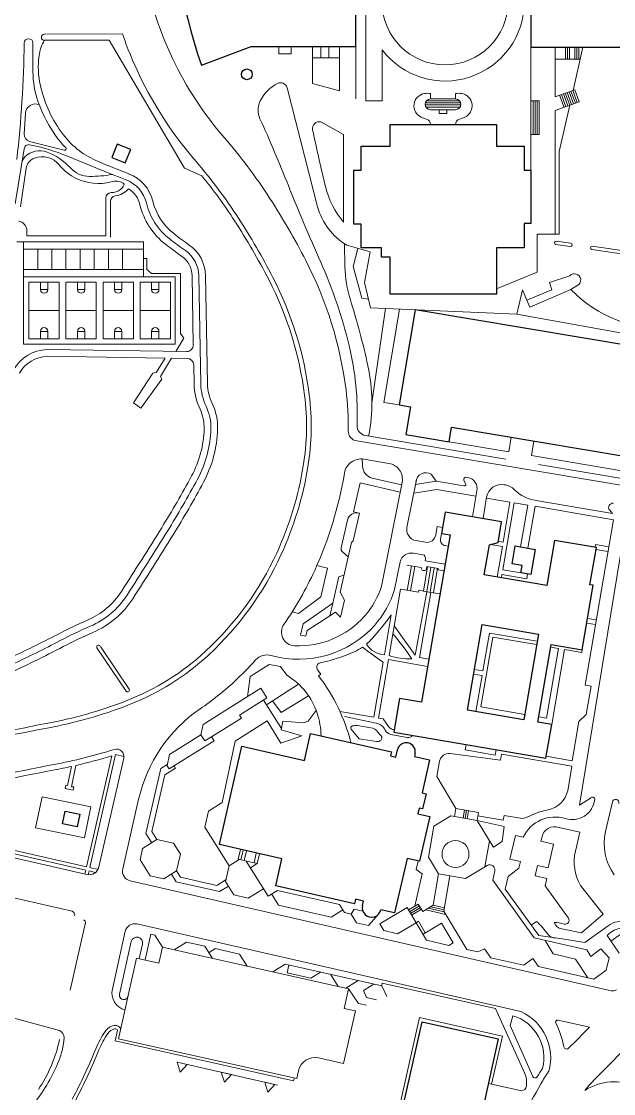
# Model space of a CAD drawing. Header units: feet. Extents: x 2817291 to 2825191, y 230718 to 237492.
# Drawn here: x 2820498 to 2821381, y 232262 to 233862 of the extents above; entities that cross this region are included whole.
import ezdxf

# ---------------------------------------------------------------- set-up
doc = ezdxf.new("R2010")
doc.units = ezdxf.units.FT
doc.layers.add('63', color=7, linetype='Continuous', lineweight=13)

msp = doc.modelspace()

# ---------------------------------------------------------------- linework, layer by layer
at = {"layer": '63', "lineweight": 25}
for p, q in [((2820996.773, 233824.554), (2820996.773, 234331.082)), ((2821258.077, 234331.082), (2821258.077, 233823.549)), ((2820766.624, 233796.413), (2820840.995, 233824.554)), ((2820840.995, 233824.554), (2820996.773, 233824.554)), ((2821258.077, 233823.549), (2821432.95, 233823.549)), ((2821048.029, 233707.972), (2821206.821, 233707.972)), ((2821048.029, 233675.812), (2821048.029, 233707.972)), ((2821206.821, 233707.972), (2821206.821, 233675.812)), ((2820640.997, 233678.826), (2820632.957, 233658.726)), ((2820661.097, 233670.786), (2820640.997, 233678.826)), ((2820653.057, 233650.686), (2820661.097, 233670.786)), ((2821004.813, 233675.812), (2821048.029, 233675.812)), ((2821004.813, 233639.631), (2821004.813, 233675.812)), ((2821206.821, 233675.812), (2821248.027, 233675.812)), ((2821248.027, 233675.812), (2821248.027, 233639.631)), ((2820632.957, 233658.726), (2820653.057, 233650.686)), ((2820993.758, 233639.631), (2821004.813, 233639.631)), ((2820993.758, 233559.23), (2820993.758, 233639.631)), ((2821248.027, 233639.631), (2821258.077, 233639.631)), ((2821258.077, 233639.631), (2821258.077, 233560.234)), ((2821004.813, 233559.23), (2820993.758, 233559.23)), ((2821004.813, 233524.054), (2821004.813, 233559.23)), ((2821248.027, 233560.234), (2821248.027, 233524.054)), ((2821258.077, 233560.234), (2821248.027, 233560.234)), ((2821034.964, 233524.054), (2821004.813, 233524.054)), ((2821034.964, 233509.984), (2821034.964, 233524.054)), ((2821206.821, 233524.054), (2821206.821, 233454.708)), ((2821248.027, 233524.054), (2821206.821, 233524.054)), ((2821048.029, 233509.984), (2821034.964, 233509.984)), ((2821048.029, 233454.708), (2821048.029, 233509.984)), ((2821206.821, 233454.708), (2821048.029, 233454.708)), ((2821085.333, 233431.52), (2821061.548, 233289.533)), ((2821427.299, 233374.235), (2821085.333, 233431.52)), ((2821061.548, 233289.533), (2821078.398, 233286.711)), ((2821078.398, 233286.711), (2821071.465, 233245.324)), ((2821135.894, 233234.531), (2821139.547, 233256.338)), ((2821139.547, 233256.338), (2821400.234, 233212.668)), ((2821071.465, 233245.324), (2821135.894, 233234.531)), ((2821130.066, 233129.703), (2821124.645, 233098.003)), ((2821214.27, 233115.304), (2821130.066, 233129.703)), ((2821209.018, 233084.594), (2821214.27, 233115.304)), ((2821137.523, 233095.801), (2821094.832, 232846.16)), ((2821124.645, 233098.003), (2821137.523, 233095.801)), ((2821188.491, 233036.104), (2821196.114, 233080.683)), ((2821196.114, 233080.683), (2821209.018, 233084.594)), ((2821230.031, 233052.451), (2821234.605, 233079.199)), ((2821234.605, 233079.199), (2821264.324, 233074.117)), ((2821264.324, 233074.117), (2821257.887, 233036.472)), ((2821293.13, 233087.543), (2821281.61, 233020.18)), ((2821355.54, 233076.871), (2821293.13, 233087.543)), ((2821346.053, 233021.395), (2821355.54, 233076.871)), ((2821244.891, 233049.91), (2821230.031, 233052.451)), ((2821243.027, 233039.013), (2821244.891, 233049.91)), ((2821281.61, 233020.18), (2821188.491, 233036.104)), ((2821257.887, 233036.472), (2821243.027, 233039.013)), ((2821334.574, 232924.456), (2821351.007, 233020.548)), ((2821351.007, 233020.548), (2821346.053, 233021.395)), ((2821163.186, 232834.471), (2821185.04, 232962.263)), ((2821185.04, 232962.263), (2821269.244, 232947.864)), ((2821269.244, 232947.864), (2821247.39, 232820.072)), ((2821268.193, 232816.514), (2821288.014, 232932.418)), ((2821288.014, 232932.418), (2821334.574, 232924.456)), ((2821062.141, 232851.751), (2821053.501, 232801.228)), ((2821094.832, 232846.16), (2821062.141, 232851.751)), ((2821247.39, 232820.072), (2821163.186, 232834.471)), ((2821053.501, 232801.228), (2821280.357, 232762.434)), ((2821288.997, 232812.957), (2821268.193, 232816.514)), ((2821280.357, 232762.434), (2821288.997, 232812.957)), ((2820920.148, 232759.337), (2820929.319, 232799.509)), ((2820929.319, 232799.509), (2821049.836, 232771.998)), ((2820793.516, 232633.614), (2820827.066, 232780.586)), ((2820827.066, 232780.586), (2820920.148, 232759.337)), ((2821049.836, 232771.998), (2821048.494, 232766.119)), ((2821056.332, 232764.329), (2821058.792, 232775.107)), ((2821085.247, 232769.068), (2821084.353, 232765.149)), ((2821048.494, 232766.119), (2821056.332, 232764.329)), ((2821084.353, 232765.149), (2821106.888, 232760.005)), ((2821106.888, 232760.005), (2821095.705, 232711.014)), ((2821095.705, 232711.014), (2821101.584, 232709.672)), ((2821101.584, 232709.672), (2821096.439, 232687.136)), ((2820559.543, 232664.773), (2820563.438, 232683.467)), ((2820563.438, 232683.467), (2820585.083, 232678.958)), ((2820585.083, 232678.958), (2820581.189, 232660.264)), ((2821091.54, 232688.255), (2821089.527, 232679.437)), ((2821089.527, 232679.437), (2821107.164, 232675.41)), ((2821096.439, 232687.136), (2821091.54, 232688.255)), ((2821107.164, 232675.41), (2821091.954, 232608.783)), ((2820581.189, 232660.264), (2820559.543, 232664.773)), ((2820886.598, 232612.365), (2820793.516, 232633.614)), ((2820877.427, 232572.193), (2820886.598, 232612.365)), ((2821073.338, 232613.033), (2821054.773, 232531.709)), ((2821091.954, 232608.783), (2821073.338, 232613.033)), ((2820995.005, 232545.353), (2820877.427, 232572.193)), ((2820996.57, 232552.211), (2820995.005, 232545.353)), ((2821008.328, 232549.527), (2820996.57, 232552.211)), ((2821006.762, 232542.668), (2821008.328, 232549.527)), ((2821054.773, 232531.709), (2821034.197, 232536.406)), ((2821061.663, 232217.487), (2821095.579, 232369.527)), ((2821095.579, 232369.527), (2821209.365, 232344.145)), ((2821209.365, 232344.145), (2821175.449, 232192.105))]:
    msp.add_line(p, q, dxfattribs=at)
at = {"layer": '63'}
for p, q in [((2821011.848, 233743.148), (2821011.848, 234246.661)), ((2820648.941, 233843.181), (2820532.412, 233842.675)), ((2820515.37, 233786.363), (2820515.37, 233829.579)), ((2820628.937, 233833.599), (2820532.451, 233833.599)), ((2820741.499, 233642.646), (2820628.937, 233833.599)), ((2820882.201, 233824.554), (2820882.201, 233813.499)), ((2820900.291, 233813.499), (2820900.291, 233824.554)), ((2820932.452, 233824.554), (2820932.452, 233769.278)), ((2820944.512, 233807.469), (2820944.512, 233824.554)), ((2820956.572, 233807.469), (2820956.572, 233824.554)), ((2820972.653, 233758.223), (2820972.653, 233824.554)), ((2820996.773, 233824.554), (2820996.773, 233746.163)), ((2820882.201, 233813.499), (2820900.291, 233813.499)), ((2821035.969, 233743.148), (2821035.969, 233819.366)), ((2821258.077, 233823.549), (2821258.077, 233639.631)), ((2821294.258, 233823.549), (2821294.258, 233749.148)), ((2821309.333, 233805.459), (2821309.333, 233823.549)), ((2821312.348, 233805.459), (2821312.348, 233823.549)), ((2821315.363, 233805.459), (2821315.363, 233823.549)), ((2821320.866, 233758.904), (2821335.464, 233823.549)), ((2821323.403, 233805.459), (2821323.403, 233823.549)), ((2821326.418, 233805.459), (2821326.418, 233823.549)), ((2821329.433, 233805.459), (2821329.433, 233823.549)), ((2820932.452, 233807.469), (2820972.653, 233807.469)), ((2821294.258, 233805.459), (2821331.379, 233805.459)), ((2820939.887, 233585.049), (2820894.268, 233762.868)), ((2820932.452, 233769.278), (2820972.653, 233758.223)), ((2821108.33, 233754.203), (2821108.33, 233746.163)), ((2821108.33, 233746.163), (2821145.515, 233746.163)), ((2821145.515, 233754.203), (2821145.515, 233746.163)), ((2821323.418, 233759.84), (2821294.258, 233749.148)), ((2821307.36, 233733.568), (2821300.772, 233751.536)), ((2821310.191, 233734.606), (2821303.602, 233752.574)), ((2821313.021, 233735.644), (2821306.433, 233753.612)), ((2821315.852, 233736.682), (2821309.264, 233754.65)), ((2821318.683, 233737.72), (2821312.095, 233755.688)), ((2821321.514, 233738.758), (2821314.925, 233756.726)), ((2821324.344, 233739.796), (2821317.756, 233757.764)), ((2821327.175, 233740.834), (2821320.587, 233758.802)), ((2821330.006, 233741.872), (2821323.418, 233759.84)), ((2821011.848, 233743.148), (2821035.969, 233743.148)), ((2821100.353, 233737.117), (2821153.492, 233737.117)), ((2821100.545, 233740.133), (2821153.3, 233740.133)), ((2821101.367, 233734.102), (2821152.478, 233734.102)), ((2821102.053, 233743.148), (2821151.792, 233743.148)), ((2821108.33, 233730.082), (2821145.515, 233730.082)), ((2821121.395, 233730.082), (2821121.395, 233724.555)), ((2821132.45, 233724.555), (2821132.45, 233730.082)), ((2821270.138, 233743.148), (2821258.077, 233743.148)), ((2821261.092, 233692.897), (2821261.092, 233743.148)), ((2821264.107, 233692.897), (2821264.107, 233743.148)), ((2821267.122, 233692.897), (2821267.122, 233743.148)), ((2821270.138, 233692.897), (2821270.138, 233743.148)), ((2821294.258, 233728.764), (2821330.006, 233741.872)), ((2821294.258, 233728.764), (2821294.258, 233544.154)), ((2821300.288, 233667.771), (2821315.849, 233736.683)), ((2820504.315, 233725.057), (2820502.305, 233693.902)), ((2821121.395, 233724.555), (2821132.45, 233724.555)), ((2820944.512, 233711.992), (2820978.683, 233692.897)), ((2820510.345, 233682.847), (2820561.804, 233669.467)), ((2820978.683, 233692.897), (2820978.683, 233562.245)), ((2821258.077, 233692.897), (2821270.138, 233692.897)), ((2820502.305, 233671.791), (2820488.944, 233589.719)), ((2821300.288, 233544.154), (2821300.288, 233667.771)), ((2820499.358, 233653.69), (2820503.31, 233659.731)), ((2820609.019, 233643.407), (2820566.626, 233660.736)), ((2820497.01, 233585.399), (2820505.32, 233642.646)), ((2820767.113, 233631.585), (2820741.499, 233642.646)), ((2820623.912, 233598.425), (2820623.912, 233588.375)), ((2820623.912, 233588.375), (2820623.912, 233542.144)), ((2820630.947, 233540.134), (2820630.947, 233593.4)), ((2820506.325, 233542.144), (2820506.325, 233549.449)), ((2820623.912, 233542.144), (2820506.325, 233542.144)), ((2821267.122, 233544.154), (2821294.258, 233544.154)), ((2821267.122, 233487.873), (2821267.122, 233544.154)), ((2821294.258, 233544.154), (2821300.288, 233544.154)), ((2820491.25, 233533.099), (2820680.193, 233533.099)), ((2820501.3, 233480.838), (2820501.3, 233533.099)), ((2820680.193, 233522.044), (2820501.3, 233522.044)), ((2820522.405, 233491.893), (2820522.405, 233522.044)), ((2820543.51, 233491.893), (2820543.51, 233522.044)), ((2820564.616, 233491.893), (2820564.616, 233522.044)), ((2820585.721, 233491.893), (2820585.721, 233522.044)), ((2820606.826, 233491.893), (2820606.826, 233522.044)), ((2820627.932, 233491.893), (2820627.932, 233522.044)), ((2820649.037, 233491.893), (2820649.037, 233522.044)), ((2820680.193, 233533.099), (2820680.193, 233507.974)), ((2820979.954, 233529.979), (2820980.693, 233495.913)), ((2821018.313, 233517.903), (2820983.294, 233527.846)), ((2820992.753, 233495.913), (2820999.818, 233523.154)), ((2821316.517, 233526.084), (2821295.276, 233529.17)), ((2821295.998, 233534.142), (2821317.239, 233531.057)), ((2821436.923, 233508.595), (2821348.855, 233521.387)), ((2821349.577, 233526.36), (2821437.429, 233513.6)), ((2820680.193, 233507.974), (2820685.218, 233507.974)), ((2820680.193, 233507.974), (2820680.193, 233480.838)), ((2820685.218, 233507.974), (2820685.218, 233491.893)), ((2821009.684, 233472.474), (2821018.313, 233517.903)), ((2820501.3, 233491.893), (2820680.193, 233491.893)), ((2820685.218, 233491.893), (2820692.253, 233485.863)), ((2821005.818, 233448.678), (2820992.753, 233495.913)), ((2820727.428, 233480.838), (2820501.3, 233480.838)), ((2820501.3, 233480.838), (2820501.3, 233380.337)), ((2820509.34, 233472.798), (2820509.34, 233388.377)), ((2820554.566, 233472.798), (2820509.34, 233472.798)), ((2820526.425, 233472.798), (2820526.425, 233461.743)), ((2820537.48, 233472.798), (2820537.48, 233461.743)), ((2820554.566, 233388.377), (2820554.566, 233472.798)), ((2820564.616, 233472.798), (2820564.616, 233388.377)), ((2820609.842, 233472.798), (2820564.616, 233472.798)), ((2820581.701, 233472.798), (2820581.701, 233461.743)), ((2820592.756, 233472.798), (2820592.756, 233461.743)), ((2820609.842, 233388.377), (2820609.842, 233472.798)), ((2820619.892, 233472.798), (2820619.892, 233388.377)), ((2820665.117, 233472.798), (2820619.892, 233472.798)), ((2820636.977, 233472.798), (2820636.977, 233461.743)), ((2820648.032, 233472.798), (2820648.032, 233461.743)), ((2820665.117, 233388.377), (2820665.117, 233472.798)), ((2820675.168, 233472.798), (2820675.168, 233388.377)), ((2820720.393, 233472.798), (2820675.168, 233472.798)), ((2820692.253, 233485.863), (2820735.469, 233485.863)), ((2820692.253, 233472.798), (2820692.253, 233461.743)), ((2820703.308, 233472.798), (2820703.308, 233461.743)), ((2820720.393, 233388.377), (2820720.393, 233472.798)), ((2820727.428, 233380.337), (2820727.428, 233480.838)), ((2820735.469, 233485.863), (2820735.469, 233396.417)), ((2820754.478, 233379.385), (2820752.557, 233482.474)), ((2820765.622, 233320.793), (2820762.606, 233482.661)), ((2820772.654, 233482.848), (2820775.669, 233321.041)), ((2821206.821, 233462.748), (2821267.122, 233487.873)), ((2821316.017, 233482.299), (2821285.773, 233472.081)), ((2820537.48, 233461.743), (2820526.425, 233461.743)), ((2820592.756, 233461.743), (2820581.701, 233461.743)), ((2820648.032, 233461.743), (2820636.977, 233461.743)), ((2820703.308, 233461.743), (2820692.253, 233461.743)), ((2821018.575, 233434.3), (2821009.684, 233472.474)), ((2821245.284, 233461.54), (2821237.158, 233425.197)), ((2821251.88, 233446.168), (2821245.284, 233461.54)), ((2821289.068, 233461.338), (2821251.88, 233446.168)), ((2821317.652, 233461.645), (2821256.5, 233435.403)), ((2821285.773, 233472.081), (2821289.068, 233461.338)), ((2821317.652, 233461.645), (2821327.901, 233468.08)), ((2821015.481, 233447.583), (2821005.818, 233448.678)), ((2821256.5, 233435.403), (2821251.88, 233446.168)), ((2820554.566, 233430.587), (2820509.34, 233430.587)), ((2820609.842, 233430.587), (2820564.616, 233430.587)), ((2820665.117, 233430.587), (2820619.892, 233430.587)), ((2820720.393, 233430.587), (2820675.168, 233430.587)), ((2821237.158, 233425.197), (2821018.575, 233434.3)), ((2821020.857, 233292.901), (2821041.026, 233433.365)), ((2821062.053, 233432.489), (2821038.745, 233293.353)), ((2821463.101, 233384.357), (2821237.158, 233425.197)), ((2820526.425, 233388.377), (2820526.425, 233399.432)), ((2820537.48, 233399.432), (2820526.425, 233399.432)), ((2820537.48, 233388.377), (2820537.48, 233399.432)), ((2820592.756, 233399.432), (2820581.701, 233399.432)), ((2820581.701, 233388.377), (2820581.701, 233399.432)), ((2820592.756, 233388.377), (2820592.756, 233399.432)), ((2820648.032, 233399.432), (2820636.977, 233399.432)), ((2820636.977, 233388.377), (2820636.977, 233399.432)), ((2820648.032, 233388.377), (2820648.032, 233399.432)), ((2820692.253, 233388.377), (2820692.253, 233399.432)), ((2820703.308, 233399.432), (2820692.253, 233399.432)), ((2820703.308, 233388.377), (2820703.308, 233399.432)), ((2820735.469, 233396.417), (2820740.494, 233389.382)), ((2820501.3, 233380.337), (2820727.428, 233380.337)), ((2820509.34, 233388.377), (2820554.566, 233388.377)), ((2820564.616, 233388.377), (2820609.842, 233388.377)), ((2820619.892, 233388.377), (2820665.117, 233388.377)), ((2820675.168, 233388.377), (2820720.393, 233388.377)), ((2820740.494, 233389.382), (2820728.22, 233369.392)), ((2820536.352, 233372.299), (2820744.278, 233369.149)), ((2820712.359, 233359.581), (2820536.475, 233362.246)), ((2820699.288, 233338.126), (2820712.359, 233359.581)), ((2820722.105, 233359.434), (2820705.318, 233332.096)), ((2820745.144, 233359.085), (2820722.105, 233359.434)), ((2820755.575, 233320.549), (2820755.04, 233349.223)), ((2820665.117, 233292.9), (2820694.263, 233337.121)), ((2820694.263, 233337.121), (2820699.288, 233338.126)), ((2820705.318, 233332.096), (2820707.328, 233328.076)), ((2820707.328, 233328.076), (2820676.173, 233284.86)), ((2820676.173, 233284.86), (2820665.117, 233292.9)), ((2821038.745, 233293.353), (2821061.548, 233289.533)), ((2820998.189, 233235.949), (2821409.989, 233166.965)), ((2821011.25, 233243.951), (2821220.711, 233208.863)), ((2821135.894, 233234.531), (2821225.069, 233219.593)), ((2821228.722, 233241.399), (2821225.069, 233219.593)), ((2821262.293, 233235.776), (2821258.64, 233213.969)), ((2821046.306, 233202.413), (2821008.827, 233208.691)), ((2821258.64, 233213.969), (2821396.581, 233190.862)), ((2821269.462, 233200.696), (2821411.65, 233176.878)), ((2821109.156, 233186.299), (2821116.547, 233175.858)), ((2821003.312, 233173.318), (2820993.471, 233130.206)), ((2821063.027, 233159.687), (2821003.312, 233173.318)), ((2821065.182, 233170.534), (2821021.449, 233180.517)), ((2821035.097, 233019.121), (2821065.883, 233174.062)), ((2821087.176, 233178.088), (2821073.051, 233106.999)), ((2821085.755, 233170.938), (2821116.547, 233175.858)), ((2821116.547, 233175.858), (2821158.163, 233168.742)), ((2821160.619, 233172.641), (2821158.349, 233175.847)), ((2821083.205, 233158.102), (2821117.486, 233163.462)), ((2821117.486, 233163.462), (2821175.934, 233153.467)), ((2821177.797, 233164.364), (2821170.682, 233122.758)), ((2821191.963, 233151.803), (2821186.532, 233120.047)), ((2821191.784, 233150.757), (2821226.782, 233144.772)), ((2821215.951, 233043.644), (2821233.062, 233143.698)), ((2821226.782, 233144.772), (2821216.565, 233085.029)), ((2821233.062, 233143.698), (2821253.203, 233140.253)), ((2821253.203, 233140.253), (2821242.53, 233077.844)), ((2821253.427, 233075.98), (2821264.1, 233138.39)), ((2821264.1, 233138.39), (2821380.995, 233118.4)), ((2821379.548, 233127.824), (2821265.625, 233147.306)), ((2821002.289, 233128.193), (2820992.895, 233087.041)), ((2820993.471, 233130.206), (2821002.289, 233128.193)), ((2821375.437, 233132.519), (2821379.548, 233127.824)), ((2820974.973, 233076.271), (2820984.46, 233117.831)), ((2821116.123, 233095.869), (2821118.244, 233108.274)), ((2821118.244, 233108.274), (2821126.169, 233106.919)), ((2821380.995, 233118.4), (2821338.812, 232871.731)), ((2821124.645, 233098.003), (2821123.199, 233089.547)), ((2821330.621, 232692.662), (2821396.09, 233093.387)), ((2820990.264, 233084.549), (2820973.265, 233010.084)), ((2820992.895, 233087.041), (2820990.264, 233084.549)), ((2821086.701, 233087.158), (2821100.489, 233084.801)), ((2821130.15, 233079.728), (2821134.643, 233078.96)), ((2821197.892, 233081.222), (2821215.402, 233078.228)), ((2821215.402, 233078.228), (2821207.638, 233032.83)), ((2821216.565, 233085.029), (2821209.305, 233086.27)), ((2821354.237, 233081.172), (2821353.559, 233077.209)), ((2821374.049, 233077.784), (2821354.237, 233081.172)), ((2821355.032, 233073.899), (2821372.863, 233070.849)), ((2820985.343, 233062.993), (2820976.883, 233070.389)), ((2821096.752, 233066.067), (2821082.883, 233068.439)), ((2821100.35, 233057.295), (2821100.858, 233060.267)), ((2821130.069, 233052.213), (2821100.35, 233057.295)), ((2820954.724, 233046.273), (2820938.699, 233049.931)), ((2820944.882, 233003.161), (2820954.724, 233046.273)), ((2821062.832, 233055.568), (2821054.611, 233014.193)), ((2821072.73, 233050.803), (2821094.524, 233047.076)), ((2821073.396, 233012.963), (2821079.664, 233049.617)), ((2821078.349, 233012.116), (2821084.618, 233048.77)), ((2821097.68, 233011.869), (2821103.948, 233048.523)), ((2821102.449, 233045.72), (2821102.957, 233048.692)), ((2821102.633, 233011.022), (2821108.901, 233047.676)), ((2821102.957, 233048.692), (2821119.798, 233045.812)), ((2821107.586, 233010.175), (2821113.854, 233046.829)), ((2821112.539, 233009.328), (2821118.807, 233045.982)), ((2821119.798, 233045.812), (2821119.459, 233043.831)), ((2821119.459, 233043.831), (2821128.375, 233042.306)), ((2821243.027, 233039.013), (2821215.951, 233043.644)), ((2820962.38, 232994.013), (2820971.327, 233033.205)), ((2820971.327, 233033.205), (2820979.081, 233035.559)), ((2821214.766, 233036.709), (2821213.919, 233031.756)), ((2821251.748, 233030.385), (2821214.766, 233036.709)), ((2821252.934, 233037.319), (2821251.748, 233030.385)), ((2820973.265, 233010.084), (2820979.847, 232998.272)), ((2821063.49, 233014.657), (2821046.549, 232915.594)), ((2821090.237, 233010.083), (2821063.49, 233014.657)), ((2821085.379, 232916.091), (2821102.633, 233011.022)), ((2821090.745, 233013.055), (2821090.237, 233010.083)), ((2821102.633, 233011.022), (2821090.745, 233013.055)), ((2821108.577, 233010.006), (2821091.975, 232912.924)), ((2821108.577, 233010.006), (2821102.633, 233011.022)), ((2821122.446, 233007.634), (2821108.577, 233010.006)), ((2820911.469, 232978.72), (2820944.882, 233003.161)), ((2820918.16, 232962.872), (2820962.38, 232994.013)), ((2820962.38, 232994.013), (2820958.086, 232975.2)), ((2820979.847, 232998.272), (2820974.031, 232972.797)), ((2820901.973, 232980.888), (2820911.469, 232978.72)), ((2820966.555, 232980.689), (2820924.209, 232953.244)), ((2820974.031, 232972.797), (2820966.555, 232980.689)), ((2820914.358, 232946.215), (2820918.16, 232962.872)), ((2821039.615, 232916.78), (2821049.788, 232976.271)), ((2821341.35, 232964.082), (2821354.229, 232961.879)), ((2821355.414, 232968.814), (2821342.536, 232971.016)), ((2820922.196, 232944.426), (2820914.358, 232946.215)), ((2820924.209, 232953.244), (2820922.196, 232944.426)), ((2821054.172, 232960.172), (2821085.379, 232916.091)), ((2821186.398, 232892.698), (2821196.054, 232949.164)), ((2821196.054, 232949.164), (2821267.38, 232936.967)), ((2820615.872, 232929.084), (2820658.843, 232865.603)), ((2821201.151, 232943.194), (2821183.363, 232839.178)), ((2821266.533, 232932.014), (2821201.151, 232943.194)), ((2820610.846, 232927.074), (2820654.464, 232862.639)), ((2821091.975, 232912.924), (2821105.844, 232910.552)), ((2821281.436, 232822.406), (2821299.224, 232926.423)), ((2821299.224, 232926.423), (2821287.337, 232928.456)), ((2821308.14, 232924.898), (2821288.997, 232812.957)), ((2821333.896, 232920.494), (2821308.14, 232924.898)), ((2821334.574, 232924.456), (2821333.896, 232920.494)), ((2820839.435, 232884.486), (2820867.566, 232902.167)), ((2820867.566, 232902.167), (2820884.394, 232899.386)), ((2820884.394, 232899.386), (2820893.758, 232886.314)), ((2821023.69, 232823.66), (2821037.751, 232905.883)), ((2821045.533, 232909.65), (2821030.625, 232822.474)), ((2821103.98, 232899.655), (2821045.533, 232909.65)), ((2820835.119, 232854.277), (2820839.435, 232884.486)), ((2820939.767, 232894.571), (2820944.461, 232888.019)), ((2820944.461, 232888.019), (2820941.193, 232885.678)), ((2821172.334, 232887.966), (2821185.212, 232885.763)), ((2821173.52, 232894.9), (2821186.398, 232892.698)), ((2821185.212, 232885.763), (2821176.064, 232832.269)), ((2820855.195, 232866.89), (2820769.245, 232812.889)), ((2820864.284, 232852.424), (2820855.195, 232866.89)), ((2820863.448, 232842.419), (2820911.422, 232873.176)), ((2821338.812, 232871.731), (2821347.728, 232870.207)), ((2821347.728, 232870.207), (2821340.444, 232827.609)), ((2820823.436, 232826.759), (2820864.284, 232852.424)), ((2820859.178, 232849.215), (2820885.782, 232806.872)), ((2820885.327, 232830.822), (2820926.399, 232855.793)), ((2820872.748, 232848.381), (2820885.327, 232830.822)), ((2820925.631, 232817.661), (2820937.711, 232833.989)), ((2821183.363, 232839.178), (2821248.745, 232827.997)), ((2820781.858, 232794.701), (2820826.11, 232822.504)), ((2820816.913, 232788.24), (2820864.472, 232818.121)), ((2820826.11, 232822.504), (2820823.436, 232826.759)), ((2820864.472, 232818.121), (2820885.243, 232785.061)), ((2820885.342, 232804.871), (2820888.245, 232818.077)), ((2820888.245, 232818.077), (2820918.741, 232815.198)), ((2820918.741, 232815.198), (2820925.631, 232817.661)), ((2820973.246, 232832.286), (2821023.69, 232823.66)), ((2820980.076, 232825), (2821027.288, 232814.888)), ((2821030.625, 232822.474), (2821037.559, 232821.288)), ((2821037.559, 232821.288), (2821045.771, 232809.688)), ((2821269.549, 232824.439), (2821281.436, 232822.406)), ((2821329.495, 232817.247), (2821319.5, 232758.799)), ((2821340.444, 232827.609), (2821329.495, 232817.247)), ((2820769.245, 232812.889), (2820765.765, 232797.646)), ((2820916.314, 232796.151), (2820885.342, 232804.871)), ((2821001.911, 232791.698), (2820990.075, 232805.957)), ((2820999.186, 232811.537), (2821018.998, 232808.148)), ((2820718.373, 232746.505), (2820785.601, 232788.744)), ((2820765.765, 232797.646), (2820719.122, 232768.341)), ((2820765.765, 232797.646), (2820771.646, 232788.285)), ((2820771.646, 232788.285), (2820781.858, 232794.701)), ((2820785.601, 232788.744), (2820781.858, 232794.701)), ((2820797.324, 232696.408), (2820816.913, 232788.24)), ((2820885.243, 232785.061), (2820916.314, 232796.151)), ((2821027.667, 232787.293), (2821001.911, 232791.698)), ((2821048.861, 232797.944), (2821073.627, 232793.708)), ((2821212.603, 232759.746), (2821137.797, 232769.48)), ((2821160.125, 232774.838), (2821161.481, 232782.763)), ((2821204.704, 232767.215), (2821160.125, 232774.838)), ((2821206.059, 232775.14), (2821204.704, 232767.215)), ((2820633.086, 232766.263), (2820595.252, 232600.527)), ((2820638.64, 232768.017), (2820600.151, 232599.409)), ((2820613.783, 232600.421), (2820650.782, 232762.499)), ((2820638.64, 232768.017), (2820651.063, 232765.181)), ((2820715.643, 232753.098), (2820706.015, 232747.049)), ((2820719.122, 232768.341), (2820715.266, 232751.45)), ((2821121.557, 232757.983), (2821117.66, 232735.198)), ((2821214.128, 232768.662), (2821212.603, 232759.746)), ((2821319.135, 232750.704), (2821214.128, 232768.662)), ((2821319.5, 232758.799), (2821280.865, 232765.406)), ((2820566.626, 232722.051), (2820572.598, 232750.206)), ((2820572.656, 232720.041), (2820579.379, 232751.734)), ((2820706.015, 232747.049), (2820683.912, 232650.225)), ((2820712.163, 232737.856), (2820692.808, 232653.068)), ((2820728.17, 232747.913), (2820712.163, 232737.856)), ((2820715.266, 232751.45), (2820718.373, 232746.505)), ((2820726.032, 232751.317), (2820728.17, 232747.913)), ((2821312.867, 232714.051), (2821319.135, 232750.704)), ((2820564.387, 232722.517), (2820563.315, 232717.371)), ((2820566.626, 232722.051), (2820564.387, 232722.517)), ((2821117.66, 232735.198), (2821146.208, 232687.493)), ((2820519.285, 232658.788), (2820528.919, 232705.031)), ((2820528.919, 232705.031), (2820601.727, 232689.863)), ((2820563.315, 232717.371), (2820575.121, 232714.911)), ((2820576.146, 232719.83), (2820572.656, 232720.041)), ((2820575.121, 232714.911), (2820576.146, 232719.83)), ((2820601.727, 232689.863), (2820592.093, 232643.62)), ((2820672.923, 232701.437), (2820649.195, 232597.491)), ((2820777.119, 232683.714), (2820797.324, 232696.408)), ((2821346.692, 232703.168), (2821330.621, 232692.662)), ((2821379.493, 232697.387), (2821369.394, 232653.171)), ((2820771.661, 232659.803), (2820777.119, 232683.714)), ((2821138.531, 232676.57), (2821113.199, 232661.411)), ((2821177.857, 232669.845), (2821138.531, 232676.57)), ((2821144.175, 232675.605), (2821146.208, 232687.493)), ((2821146.208, 232687.493), (2821179.89, 232681.733)), ((2821157.053, 232673.403), (2821159.086, 232685.29)), ((2821160.025, 232672.894), (2821162.058, 232684.782)), ((2821162.997, 232672.386), (2821165.03, 232684.274)), ((2821179.89, 232681.733), (2821177.857, 232669.845)), ((2821179.043, 232676.78), (2821216.687, 232670.342)), ((2821216.687, 232670.342), (2821217.873, 232677.277)), ((2821217.873, 232677.277), (2821242.639, 232673.041)), ((2820592.093, 232643.62), (2820519.285, 232658.788)), ((2820807.955, 232602.036), (2820771.661, 232659.803)), ((2821113.199, 232661.411), (2821105.285, 232615.132)), ((2821196.096, 232639.367), (2821177.857, 232669.845)), ((2821177.857, 232669.845), (2821218.217, 232660.632)), ((2821218.217, 232660.632), (2821215.198, 232638.378)), ((2821295.634, 232660.22), (2821330.721, 232652.21)), ((2820303.06, 232655.889), (2820595.731, 232589.079)), ((2820700.192, 232641.315), (2820678.811, 232627.882)), ((2820683.912, 232650.225), (2820692.533, 232636.503)), ((2820692.808, 232653.068), (2820700.192, 232641.315)), ((2820725.133, 232635.622), (2820700.192, 232641.315)), ((2821226.711, 232612.04), (2821234.763, 232647.313)), ((2821234.763, 232647.313), (2821246.521, 232644.629)), ((2821272.975, 232638.59), (2821274.541, 232645.448)), ((2821330.721, 232652.21), (2821324.234, 232623.796)), ((2820595.252, 232600.527), (2820486.493, 232625.355)), ((2820678.811, 232627.882), (2820675, 232611.187)), ((2820735.292, 232619.453), (2820725.133, 232635.622)), ((2820824.87, 232626.457), (2820821.515, 232611.759)), ((2820825.434, 232610.865), (2820828.789, 232625.562)), ((2821196.096, 232639.367), (2821189.467, 232600.604)), ((2821201.96, 232630.06), (2821196.096, 232639.367)), ((2821215.198, 232638.378), (2821201.96, 232630.06)), ((2821291.592, 232634.34), (2821272.975, 232638.59)), ((2821283.54, 232599.067), (2821291.592, 232634.34)), ((2820594.133, 232595.628), (2820485.374, 232620.456)), ((2820675, 232611.187), (2820690.123, 232587.117)), ((2820729.599, 232594.511), (2820735.292, 232619.453)), ((2820822.921, 232611.438), (2820807.955, 232602.036)), ((2820821.515, 232611.759), (2820849.929, 232605.273)), ((2820833.688, 232624.443), (2820830.333, 232609.746)), ((2820866.049, 232556.802), (2820833.194, 232609.093)), ((2820845.03, 232606.391), (2820848.385, 232621.088)), ((2820849.929, 232605.273), (2820853.284, 232619.97)), ((2821087.087, 232596.493), (2821089.995, 232609.231)), ((2821105.285, 232615.132), (2821120.352, 232589.954)), ((2821242.388, 232608.461), (2821226.711, 232612.04)), ((2820594.133, 232595.628), (2820592.791, 232589.75)), ((2820599.032, 232594.51), (2820597.72, 232588.762)), ((2820608.83, 232592.273), (2820599.032, 232594.51)), ((2820612.356, 232596.623), (2820600.151, 232599.409)), ((2820710.446, 232582.478), (2820729.599, 232594.511)), ((2820729.599, 232594.511), (2820735.583, 232584.987)), ((2820802.578, 232578.48), (2820807.955, 232602.036)), ((2820849.929, 232605.273), (2820839.651, 232598.816)), ((2821095.99, 232590.337), (2821087.087, 232596.493)), ((2821160.264, 232583.128), (2821192.818, 232602.61)), ((2821204.128, 232594.399), (2821201.022, 232580.793)), ((2821223.835, 232585.894), (2821240.151, 232598.663)), ((2821240.151, 232598.663), (2821242.388, 232608.461)), ((2821264.284, 232586.969), (2821267.863, 232602.646)), ((2821267.863, 232602.646), (2821283.54, 232599.067)), ((2820660.537, 232579.439), (2821377.627, 232415.742)), ((2820690.123, 232587.117), (2820710.446, 232582.478)), ((2820721.94, 232589.699), (2820729.161, 232578.206)), ((2820729.161, 232578.206), (2820793.586, 232563.499)), ((2820735.583, 232584.987), (2820789.357, 232572.711)), ((2820789.357, 232572.711), (2820803.254, 232581.442)), ((2820815.072, 232558.594), (2820802.578, 232578.48)), ((2821084.941, 232541.935), (2821095.99, 232590.337)), ((2821112.34, 232543.106), (2821120.352, 232589.954)), ((2821120.352, 232589.954), (2821160.264, 232583.128)), ((2821128.143, 232534.158), (2821137.192, 232587.074)), ((2821201.022, 232580.793), (2821262.77, 232494.536)), ((2821219.585, 232567.277), (2821223.835, 232585.894)), ((2821281.921, 232582.943), (2821264.284, 232586.969)), ((2821279.46, 232572.165), (2821281.921, 232582.943)), ((2820793.586, 232563.499), (2820806.781, 232571.789)), ((2820859.098, 232567.865), (2820836.542, 232553.693)), ((2820879.828, 232565.46), (2820866.049, 232556.802)), ((2820972.401, 232544.327), (2820879.828, 232565.46)), ((2821269.767, 232498.093), (2821219.585, 232567.277)), ((2821313.849, 232524.111), (2821279.46, 232572.165)), ((2821332.115, 232572.515), (2821365.662, 232529.807)), ((2820573.939, 232534.263), (2820486.736, 232554.169)), ((2820836.542, 232553.693), (2820815.072, 232558.594)), ((2820871.154, 232560.01), (2820881.584, 232543.411)), ((2821075.379, 232536.214), (2821090.04, 232544.987)), ((2821090.04, 232544.987), (2821096.749, 232533.776)), ((2820881.584, 232543.411), (2820959.866, 232525.541)), ((2820959.866, 232525.541), (2820977.316, 232536.504)), ((2820979.962, 232532.293), (2820972.401, 232544.327)), ((2820989.662, 232530.078), (2820979.962, 232532.293)), ((2820994.195, 232537.29), (2820989.662, 232530.078)), ((2820989.662, 232530.078), (2820997.979, 232516.84)), ((2821007.433, 232534.268), (2820994.195, 232537.29)), ((2821015.643, 232512.808), (2821031.025, 232530.222)), ((2821073.315, 232539.663), (2821032.782, 232515.408)), ((2821086.733, 232517.241), (2821073.315, 232539.663)), ((2821076.928, 232533.626), (2821091.588, 232542.4)), ((2821078.476, 232531.039), (2821093.136, 232539.812)), ((2821080.024, 232528.452), (2821094.685, 232537.225)), ((2821096.749, 232533.776), (2821112.34, 232543.106)), ((2821101.117, 232536.39), (2821130.872, 232529.597)), ((2821104.858, 232538.628), (2821128.729, 232533.179)), ((2821108.599, 232540.867), (2821128.513, 232536.321)), ((2821129.022, 232539.298), (2821112.34, 232543.106)), ((2821162.17, 232477.297), (2821128.143, 232534.158)), ((2821365.662, 232529.807), (2821333.562, 232502.086)), ((2820570.753, 232416.44), (2820593.866, 232517.687)), ((2821243.1, 232384.6), (2820670.369, 232515.342)), ((2820997.979, 232516.84), (2821015.643, 232512.808)), ((2821032.782, 232515.408), (2821038.725, 232505.477)), ((2821059.246, 232500.792), (2821086.733, 232517.241)), ((2821090.182, 232519.305), (2821086.733, 232517.241)), ((2821086.733, 232517.241), (2821102.482, 232490.922)), ((2821100.504, 232502.057), (2821090.182, 232519.305)), ((2821124.651, 232516.507), (2821097.054, 232499.993)), ((2821142.198, 232487.186), (2821124.651, 232516.507)), ((2821258.514, 232513.607), (2821266.277, 232519.117)), ((2820653.021, 232504.383), (2820633.746, 232417.974)), ((2820682.617, 232461.647), (2820691.151, 232499.903)), ((2820691.151, 232499.903), (2820697.036, 232498.59)), ((2820697.036, 232498.59), (2820708.468, 232480.594)), ((2821038.725, 232505.477), (2821059.246, 232500.792)), ((2821304.732, 232493.204), (2821269.767, 232498.093)), ((2821333.562, 232502.086), (2821303.944, 232507.816)), ((2821373.085, 232512.65), (2821338.493, 232487.559)), ((2821371.767, 232498.018), (2821389.664, 232471.507)), ((2821377.332, 232489.774), (2821392.596, 232500.574)), ((2820661.927, 232488.916), (2820644.422, 232410.444)), ((2820673.789, 232463.617), (2820678.603, 232485.196)), ((2820726.124, 232476.655), (2820744.12, 232488.087)), ((2820744.12, 232488.087), (2820771.585, 232481.96)), ((2820771.585, 232481.96), (2820783.017, 232463.964)), ((2821102.482, 232490.922), (2821135.751, 232483.328)), ((2821135.751, 232483.328), (2821142.198, 232487.186)), ((2821262.77, 232494.536), (2821341.155, 232476.642)), ((2821291.301, 232470.498), (2821279.427, 232490.734)), ((2821338.493, 232487.559), (2821304.732, 232493.204)), ((2820703.216, 232457.052), (2820708.468, 232480.594)), ((2820708.468, 232480.594), (2820986.064, 232418.67)), ((2820777.682, 232472.362), (2820787.28, 232478.459)), ((2820787.28, 232478.459), (2820823.573, 232470.363)), ((2820823.573, 232470.363), (2820835.005, 232452.367)), ((2821164.884, 232476.677), (2821162.17, 232477.297)), ((2821178.601, 232473.546), (2821164.884, 232476.677)), ((2821188.985, 232478.391), (2821178.601, 232473.546)), ((2821198.022, 232464.989), (2821188.985, 232478.391)), ((2821247.273, 232453.746), (2821198.022, 232464.989)), ((2821324.615, 232462.893), (2821291.301, 232470.498)), ((2821341.155, 232476.642), (2821347.204, 232467.014)), ((2821347.204, 232467.014), (2821362.093, 232478.048)), ((2821362.093, 232478.048), (2821374.554, 232464.894)), ((2821374.554, 232464.894), (2821370.304, 232446.278)), ((2820642.951, 232343.84), (2820669.865, 232464.492)), ((2820669.865, 232464.492), (2820703.216, 232457.052)), ((2820873.26, 232443.834), (2820891.256, 232455.265)), ((2820891.256, 232455.265), (2821035.449, 232423.1)), ((2820897.141, 232453.952), (2820894.516, 232442.181)), ((2821260.959, 232464.023), (2821247.273, 232453.746)), ((2821269.22, 232451.829), (2821260.959, 232464.023)), ((2821351.804, 232432.976), (2821269.22, 232451.829)), ((2821342.986, 232434.989), (2821324.615, 232462.893)), ((2820894.516, 232442.181), (2820929.828, 232434.304)), ((2820929.828, 232434.304), (2820944.225, 232443.449)), ((2820970.37, 232422.171), (2820958.939, 232440.167)), ((2821370.304, 232446.278), (2821351.804, 232432.976)), ((2820986.064, 232418.67), (2820979.5, 232389.243)), ((2820982.141, 232419.546), (2821000.137, 232430.977)), ((2821000.763, 232396.856), (2820986.064, 232418.67)), ((2821008.082, 232415.818), (2821023.678, 232425.726)), ((2821035.449, 232423.1), (2821036.325, 232427.023)), ((2821035.449, 232423.1), (2821043.176, 232406.96)), ((2821036.325, 232427.023), (2821205.041, 232389.388)), ((2821012.979, 232405.458), (2821008.082, 232415.818)), ((2821027.693, 232402.176), (2821012.979, 232405.458)), ((2820554.926, 232356.139), (2820423.013, 232392.437)), ((2820996.176, 232385.523), (2820978.671, 232307.051)), ((2820979.5, 232389.243), (2820996.176, 232385.523)), ((2821012.534, 232394.231), (2821000.763, 232396.856)), ((2821205.041, 232389.388), (2821248.458, 232293.206)), ((2821055.665, 232213.676), (2821091.769, 232375.526)), ((2821091.769, 232375.526), (2821215.363, 232347.956)), ((2821230.951, 232378.438), (2821227.149, 232363.862)), ((2821345.134, 232361.307), (2821298.463, 232371.961)), ((2820641.41, 232356.709), (2820637.873, 232340.854)), ((2821227.149, 232363.862), (2821260.744, 232287.812)), ((2820637.873, 232340.854), (2820903.979, 232281.494)), ((2820908.777, 232284.542), (2820642.951, 232343.84)), ((2821215.363, 232347.956), (2821199.39, 232276.35)), ((2820730.444, 232308.989), (2820880.191, 232274.818)), ((2820745.568, 232305.538), (2820730.444, 232308.989)), ((2820730.444, 232308.989), (2820735.017, 232294.165)), ((2820735.017, 232294.165), (2820745.568, 232305.538)), ((2820978.671, 232307.051), (2820941.396, 232315.365)), ((2820811.363, 232290.524), (2820796.239, 232293.975)), ((2820796.239, 232293.975), (2820800.812, 232279.151)), ((2820800.812, 232279.151), (2820811.363, 232290.524)), ((2820911.403, 232296.313), (2820908.777, 232284.542)), ((2820876.293, 232275.708), (2820861.169, 232279.159)), ((2820861.169, 232279.159), (2820865.742, 232264.335)), ((2820865.742, 232264.335), (2820876.293, 232275.708)), ((2820903.979, 232281.494), (2820904.854, 232285.417)), ((2821244.512, 232266.284), (2821194.485, 232277.444))]:
    msp.add_line(p, q, dxfattribs=at)
at = {"layer": '63', "lineweight": 25}
msp.add_circle((2820834.357, 233782.832), 8.04, dxfattribs=at)
at = {"layer": '63'}
msp.add_circle((2821145.515, 232619.539), 20.1, dxfattribs=at)
at = {"layer": '63', "lineweight": 25}
for centre, radius, start, end in [((2821586.857, 234078.762), 867.469, 161.4172, 198.995), ((2821072.02, 232772.088), 13.568, 347.1409, 167.1409), ((2821020.48, 232539.537), 14.07, 167.1409, 347.14091)]:
    msp.add_arc(centre, radius, start, end, dxfattribs=at)
at = {"layer": '63'}
for centre, radius, start, end in [((2821159.052, 234015.153), 483.043, 187.14771, 205.74346), ((2821129.938, 233890.885), 118.09, 217.27435, 0), ((2821129.938, 233890.885), 93.969, 180, 0), ((2820532.451, 233838.137), 4.538, 90.49822, 270), ((2821159.052, 234015.153), 538.318, 198.6303, 205.74346), ((2818785.466, 233851.457), 1716.978, 353.45371, 359.26992), ((2820508.837, 233829.496), 6.533, 0.73008, 179.26992), ((2820584.071, 233802.699), 60.162, 149.09467, 172.56497), ((2820650.335, 233794.051), 126.987, 172.56497, 192.64015), ((2821202.878, 234036.286), 531.698, 205.74346, 220.80632), ((2820649.492, 233786.363), 134.122, 180, 199.04596), ((2821202.878, 234036.286), 586.974, 205.74346, 220.80632), ((2820711.279, 233807.719), 189.446, 192.64015, 217.30767), ((2820905.786, 233718.244), 57.19, 116.72867, 154.26788), ((2820884.568, 233760.379), 10.014, 14.38909, 116.72867), ((2821102.056, 233735.86), 18.551, 98.59168, 245.14811), ((2821103.807, 233724.269), 30.273, 81.40832, 98.59168), ((2821108.33, 233738.122), 8.04, 90, 270), ((2821150.038, 233724.269), 30.273, 81.40832, 98.59168), ((2821145.515, 233738.122), 8.04, 270, 90), ((2821151.789, 233735.86), 18.551, 294.85189, 81.40832), ((2820518.857, 233724.119), 14.573, 67.06979, 176.30862), ((2820711.279, 233807.719), 199.496, 199.05274, 217.30767), ((2820882.477, 233729.478), 31.316, 154.26788, 204.20504), ((2818497.78, 232657.501), 2583.243, 21.79939, 24.20504), ((2821118.349, 233771.037), 57.317, 245.14812, 253.7398), ((2821099.955, 233707.972), 8.375, 0, 73.73979), ((2821153.891, 233707.972), 8.375, 106.26021, 180), ((2821135.497, 233771.037), 57.317, 286.26021, 294.85189), ((2820942.4, 233702.044), 10.17, 78.01467, 191.98533), ((2824124.198, 234377.504), 3262.874, 191.98533, 193.50526), ((2820513.055, 233693.269), 10.768, 176.62896, 255.42579), ((2820661.099, 233769.481), 136.407, 217.30767, 224.7015), ((2820661.099, 233769.481), 126.357, 217.30767, 247.55515), ((2820176.819, 233150.418), 823.867, 32.93348, 40.80632), ((2820509.001, 233671.239), 6.719, 78.45936, 175.28044), ((2820525.42, 233637.19), 31.575, 69.50494, 134.44733), ((2820447.198, 233368.567), 315.635, 67.76706, 78.45936), ((2820505.721, 233584.49), 87.836, 42.34067, 69.50494), ((2820562.415, 233671.82), 2.431, 255.42579, 44.7015), ((2820524.197, 233639.906), 19.075, 110.93982, 171.74056), ((2820529.072, 233627.165), 32.717, 38.81216, 110.93982), ((2821440.865, 235657.139), 2168.73, 247.55515, 248.84204), ((2820176.819, 233150.418), 768.591, 32.93348, 40.80632), ((2820612.357, 233694.157), 74.167, 218.81217, 243.86822), ((2820600.233, 233670.611), 40.028, 222.34067, 269.36825), ((2820601.733, 233806.674), 176.099, 269.36825, 280.39495), ((2821440.865, 235657.139), 2178.78, 247.55515, 248.84204), ((2820636.691, 233579.337), 59.264, 13.72739, 68.84203), ((2820612.492, 233694.432), 74.474, 243.86822, 285.14713), ((2820638.444, 233598.563), 24.846, 62.17249, 105.14713), ((2820634.187, 233625.491), 18.649, 284.91373, 334.69742), ((2820648.969, 233618.503), 2.299, 334.69741, 62.17248), ((2820636.691, 233579.337), 49.214, 13.72739, 68.84203), ((2820176.819, 233150.418), 761.556, 32.93348, 39.18454), ((2823915.309, 234824.29), 3251.532, 201.79939, 203.98089), ((2820632.145, 233598.232), 8.236, 91.34647, 178.65353), ((2820639.059, 233593.4), 8.112, 97.62815, 180), ((2820631.245, 233636.539), 30.082, 271.34648, 284.91373), ((2820633.748, 233633.052), 31.894, 277.62815, 319.28324), ((2820636.691, 233579.337), 39.164, 13.72739, 57.17382), ((2821076.129, 233645.432), 128.125, 193.50526, 220.48643), ((2820779.385, 233614.194), 107.725, 193.72739, 231.98406), ((2820779.385, 233614.194), 97.675, 193.72739, 231.98406), ((2820779.385, 233614.194), 87.625, 193.72739, 231.98406), ((2819955.884, 233007.306), 1087.104, 27.25501, 32.93348), ((2821034.578, 233611.831), 98.406, 195.79293, 238.59037), ((2820491.784, 233549.449), 14.541, 0, 82.36979), ((2819955.884, 233007.306), 1024.793, 27.25501, 32.93348), ((2819955.884, 233007.306), 1031.828, 27.25501, 32.93348), ((2821053.35, 233964.652), 542.51, 231.98406, 235.07747), ((2821053.35, 233964.652), 532.46, 231.98406, 235.07747), ((2821053.35, 233964.652), 552.56, 231.98406, 235.07747), ((2820716.223, 233481.797), 56.441, 1.0675, 55.07747), ((2821295.637, 233531.656), 2.513, 81.73566, 261.73566), ((2821316.878, 233528.571), 2.513, 261.73566, 81.73566), ((2821349.216, 233523.874), 2.513, 81.73566, 261.73566), ((2820716.223, 233481.797), 36.34, 1.0675, 55.07747), ((2820716.223, 233481.797), 46.391, 1.0675, 55.07747), ((2820405.099, 233238.716), 581.788, 7.22791, 27.25501), ((2820277.499, 233206.087), 729.955, 13.66062, 23.98089), ((2821159.246, 233499.786), 178.596, 181.24241, 197.30279), ((2820405.099, 233238.716), 519.476, 7.22791, 27.25501), ((2820405.099, 233238.716), 526.512, 7.22791, 27.25501), ((2821322.929, 233476), 9.351, 302.12384, 137.65417), ((2820531.953, 233461.743), 5.528, 180, 0), ((2820587.229, 233461.743), 5.528, 180, 0), ((2820642.505, 233461.743), 5.528, 180, 0), ((2820697.78, 233461.743), 5.528, 180, 0), ((2821458.625, 233600.594), 197.94, 224.58574, 272.65432), ((2819848.092, 233091.337), 1194.706, 12.41443, 17.30279), ((2820531.953, 233399.432), 5.528, 0, 180), ((2820587.229, 233399.432), 5.528, 0, 180), ((2820642.505, 233399.432), 5.528, 0, 180), ((2820697.78, 233399.432), 5.528, 0, 180), ((2820744.43, 233379.198), 10.05, 269.13195, 1.0675), ((2820567.336, 233276.53), 431.681, 357.72797, 13.66062), ((2820538.589, 233312.429), 59.912, 92.13984, 150.31686), ((2820538.589, 233312.429), 49.862, 92.42915, 150.31686), ((2820744.992, 233349.036), 10.05, 1.0675, 89.13195), ((2820764.493, 233293.063), 256.364, 348.77613, 12.41443), ((2820849.009, 233323.321), 93.476, 181.69996, 205.35951), ((2820849.009, 233323.321), 83.425, 181.73698, 205.35952), ((2820849.009, 233323.321), 73.375, 181.78136, 205.35951), ((2820557.796, 233258.082), 365.556, 350.63044, 7.22791), ((2820557.796, 233258.082), 372.592, 350.63044, 7.22791), ((2820557.796, 233258.082), 427.868, 359.0602, 7.22791), ((2820707.008, 233256.017), 63.668, 358.41781, 25.35951), ((2820707.008, 233256.017), 73.718, 358.41781, 25.35951), ((2820707.008, 233256.017), 83.768, 358.41781, 25.35951), ((2820612.31, 233258.633), 158.402, 331.80967, 358.41781), ((2820612.31, 233258.633), 168.452, 331.80967, 358.41781), ((2820612.31, 233258.633), 178.502, 331.80967, 358.41781), ((2821000.679, 233250.817), 15.075, 179.0602, 260.4903), ((2821013.741, 233258.819), 15.075, 177.72797, 260.4903), ((2821004.675, 233183.911), 25.125, 80.4903, 170.58953), ((2820906.828, 233195.83), 100.146, 1.39093, 7.55454), ((2821042.34, 233178.74), 24.003, 348.76205, 80.4903), ((2820412.62, 233282.037), 512.696, 335.41014, 350.63044), ((2820412.62, 233282.037), 519.731, 335.41014, 350.63044), ((2820412.62, 233282.037), 575.007, 335.41014, 350.58952), ((2821025.603, 233198.714), 18.665, 181.39094, 257.1409), ((2821101.376, 233173.599), 14.893, 58.50888, 175.06753), ((2819493.741, 233858.161), 1427.508, 328.22706, 331.80967), ((2819493.741, 233858.161), 1437.558, 328.22706, 331.80967), ((2819493.741, 233858.161), 1447.608, 328.22706, 331.80967), ((2821161.415, 233178.017), 3.756, 106.3711, 215.29574), ((2821158.583, 233171.2), 2.494, 260.29575, 35.29574), ((2821160.951, 233164.781), 16.851, 358.58291, 92.02454), ((2821214.692, 233147.916), 23.059, 80.29574, 170.29574), ((2821213.788, 233142.631), 28.421, 45.70097, 80.29575), ((2821273.448, 233203.769), 57.003, 225.70097, 262.11144), ((2821380.156, 233136.651), 6.272, 80.29574, 221.20189), ((2820998.21, 233114.692), 14.104, 73.19103, 167.1409), ((2815253.392, 236484.518), 6415.324, 327.22166, 328.22706), ((2821089.534, 233103.723), 16.805, 168.76205, 260.29574), ((2815253.392, 236484.518), 6425.374, 327.22166, 328.22706), ((2815253.392, 236484.518), 6435.425, 327.22166, 328.22706), ((2821102.772, 233098.152), 13.545, 260.29575, 350.29575), ((2821131.583, 233088.113), 8.507, 170.29574, 260.29574), ((2820980.852, 233074.929), 6.03, 167.1409, 228.84015), ((2820458.445, 233261.066), 462.3, 312.85804, 335.41014), ((2820458.445, 233261.066), 469.336, 312.85804, 335.41014), ((2821079.905, 233051.024), 17.667, 80.29574, 165.09768), ((2821095.905, 233061.114), 5.025, 350.29575, 80.29574), ((2820458.445, 233261.066), 524.611, 325.27894, 335.41014), ((2821098.486, 233046.398), 4.02, 170.29574, 350.29575), ((2820551.983, 233072.643), 113.264, 293.33808, 327.22166), ((2820918.233, 233055.606), 122.427, 318.50113, 342.66171), ((2820918.233, 233055.606), 142.527, 318.50113, 343.10859), ((2820551.983, 233072.643), 123.314, 293.33808, 327.22166), ((2820551.983, 233072.643), 133.365, 293.33808, 327.22166), ((2820860.458, 232357.679), 665.407, 113.33807, 117.68967), ((2820911.74, 233061.35), 151.197, 254.27272, 318.50114), ((2820906.331, 232950.691), 20.306, 145.27894, 267.20179), ((2820911.74, 233061.35), 131.097, 267.20179, 318.50113), ((2820558.551, 233346.437), 615.091, 318.80334, 323.00057), ((2819466.96, 235050.699), 2366.8, 295.35595, 297.26633), ((2820860.458, 232357.679), 655.357, 113.33807, 117.68967), ((2820860.458, 232357.679), 645.307, 113.33807, 117.68967), ((2820729.128, 232675.21), 422.974, 33.85162, 40.21128), ((2819789.155, 234399.106), 1660.146, 294.36952, 297.68967), ((2819789.155, 234399.106), 1650.095, 294.9326, 297.68967), ((2820613.036, 232928.556), 2.644, 34.09498, 214.09498), ((2820962.323, 232993.002), 78.483, 309.77074, 318.80334), ((2821043.227, 232953.95), 37.346, 214.71947, 264.44988), ((2820520.792, 233193.874), 370.638, 291.15273, 312.85804), ((2820520.792, 233193.874), 377.673, 291.15273, 312.85804), ((2820864.523, 232893.68), 22.995, 74.27272, 137.86381), ((2820894.831, 233142.998), 242.963, 281.64202, 294.22591), ((2820962.323, 232993.002), 78.483, 294.22591, 304.61191), ((2821286.808, 233279.325), 448.875, 231.42266, 236.29982), ((2821076.59, 233006.299), 95.551, 251.67558, 272.28528), ((2820458.445, 233261.066), 524.611, 312.85804, 317.86381), ((2820945.212, 232898.472), 6.698, 101.64202, 215.61662), ((2820841.867, 232798.103), 102.341, 18.05974, 59.53316), ((2820723.948, 232718.941), 273.854, 14.12357, 37.50659), ((2820656.654, 232864.121), 2.644, 214.09498, 34.09498), ((2820520.792, 233193.874), 432.949, 304.30443, 312.85804), ((2820413.767, 233470.476), 667.224, 280.48566, 291.15274), ((2820413.767, 233470.476), 674.259, 280.48566, 291.15274), ((2820890.681, 232651.727), 223.359, 124.30443, 167.1409), ((2820823.598, 232792.146), 121.558, 1.77306, 18.05974), ((2821009.455, 230251.935), 2598.943, 100.48566, 104.75594), ((2821158.1, 229573.919), 3299.802, 100.88104, 104.11092), ((2820992.335, 232807.834), 2.938, 98.27717, 219.69445), ((2821006.736, 232708.844), 102.97, 94.20511, 98.27717), ((2821016.135, 232791.407), 16.985, 35.05601, 80.29574), ((2821023.16, 232795.616), 19.709, 26.53671, 77.9098), ((2821053.025, 232817.291), 28.08, 215.05602, 228.21586), ((2821051.867, 232809.952), 12.379, 206.53672, 255.94557), ((2821054.472, 232815.847), 10.66, 215.29574, 268.42585), ((2821028.446, 232796.347), 9.087, 265.08576, 308.63584), ((2821031.214, 232792.883), 4.653, 308.63584, 48.21586), ((2821075.003, 232801.757), 8.166, 260.29575, 319.78551), ((2820413.767, 233470.476), 729.535, 280.48566, 287.76561), ((2820639.802, 232765.006), 11.262, 347.1409, 107.76561), ((2821135.905, 232754.934), 14.668, 82.58636, 168.00514), ((2821009.455, 230251.935), 2543.667, 100.48566, 104.57196), ((2820413.767, 233470.476), 737.575, 282.97554, 287.29853), ((2821009.455, 230251.935), 2535.627, 100.48566, 104.57196), ((2820413.767, 233470.476), 737.575, 280.48566, 282.43558), ((2821276.203, 232722.288), 37.578, 281.19901, 347.33773), ((2821319.656, 232704.667), 33.708, 252.60923, 353.24222), ((2821349.598, 232701.119), 3.556, 353.24223, 144.79976), ((2821384.391, 232696.268), 5.025, 347.13486, 167.13486), ((2821245.18, 232687.901), 15.075, 260.29575, 297.16564), ((2821293.949, 232622.591), 52.299, 72.60923, 155.07828), ((2821306.776, 232567.87), 119.837, 101.19901, 117.16564), ((2821293.251, 232641.177), 19.191, 71.41609, 167.1409), ((2821448.447, 232635.116), 81.089, 167.13486, 214.86117), ((2821392.95, 232608.109), 70.483, 167.1409, 210.33152), ((2820599.086, 232603.776), 15.075, 257.1409, 347.1409), ((2820663.892, 232594.136), 15.075, 167.1409, 257.1409), ((2821196.72, 232596.09), 7.598, 347.1409, 120.89704), ((2820571.52, 232528.63), 6.131, 347.1409, 66.75204), ((2820589.574, 232516.949), 4.355, 324.52104, 77.1409), ((2820667.147, 232501.231), 14.474, 77.1409, 167.42489), ((2821176.832, 232422.383), 131.748, 36.02977, 47.2421), ((2821288.356, 232441.791), 75.92, 75.24438, 86.66557), ((2821306.745, 232522.293), 14.745, 198.63024, 259.05006), ((2821309.159, 232520.773), 5.756, 255.24439, 35.4346), ((2821393.828, 232484.052), 35.328, 76.25181, 125.95498), ((2821293.802, 232507.46), 12.889, 216.02977, 274.08661), ((2821397.398, 232474.995), 34.453, 80.29574, 138.06891), ((2820670.265, 232487.056), 8.543, 347.42489, 167.42488), ((2820659.249, 232412.285), 26.13, 167.42488, 255.22066), ((2821379.955, 232425.941), 10.461, 257.1409, 301.92343), ((2820650.798, 232409.021), 6.533, 167.42488, 347.42489), ((2821212.146, 232315.966), 65.241, 345.40716, 73.24746), ((2821212.146, 232315.966), 75.291, 344.14227, 65.72493), ((2821297.79, 232369.013), 3.024, 77.1409, 206.43609), ((2820550.808, 232345.998), 10.945, 356.38115, 67.90066), ((2820739.048, 232275.919), 140.398, 145.81623, 157.69611), ((2820640.756, 232342.677), 21.578, 100.9506, 145.81623), ((2820640.756, 232342.677), 16.553, 100.9506, 145.81623), ((2820638.245, 232355.653), 8.361, 18.44802, 100.9506), ((2820638.245, 232355.653), 3.336, 18.44802, 100.9506), ((2821169.172, 232305.065), 140.614, 11.05318, 26.43609), ((2819063.211, 234580.538), 3183.105, 315.00384, 315.79796), ((2820343.676, 232388.247), 216.128, 326.34059, 347.84252), ((2820452.419, 232352.221), 109.53, 337.90066, 356.38115), ((2820739.048, 232275.919), 135.373, 145.81623, 157.69611), ((2819063.211, 234580.538), 3243.406, 314.92545, 316.52707), ((2819790.687, 232664.945), 884.655, 332.30326, 337.69611), ((2819790.687, 232664.945), 889.68, 332.39274, 337.69611), ((2821311.235, 232332.816), 4.133, 191.05319, 315.00384), ((2820313.475, 232408.638), 259.491, 322.05731, 337.90066), ((2820935.926, 232290.843), 25.125, 77.42488, 167.42488), ((2821216.081, 232278.591), 35.522, 351.00471, 24.29478), ((2821477.095, 232160.365), 245.142, 145.4111, 148.79292), ((2821477.095, 232160.365), 235.092, 145.04548, 150.31707), ((2821283.49, 232295.7), 1.125, 325.04548, 344.14227), ((2823249.527, 231150.087), 2275.234, 150.31707, 153.28295), ((2821243.12, 232274.311), 8.147, 279.8343, 351.00471), ((2821264.197, 232289.337), 3.774, 203.83366, 328.79293), ((2821477.095, 232160.365), 174.791, 134.92545, 142.41872), ((2821382.935, 232197.878), 82.105, 66.0322, 122.70328)]:
    msp.add_arc(centre, radius, start, end, dxfattribs=at)

doc.saveas('drawing.dxf')
